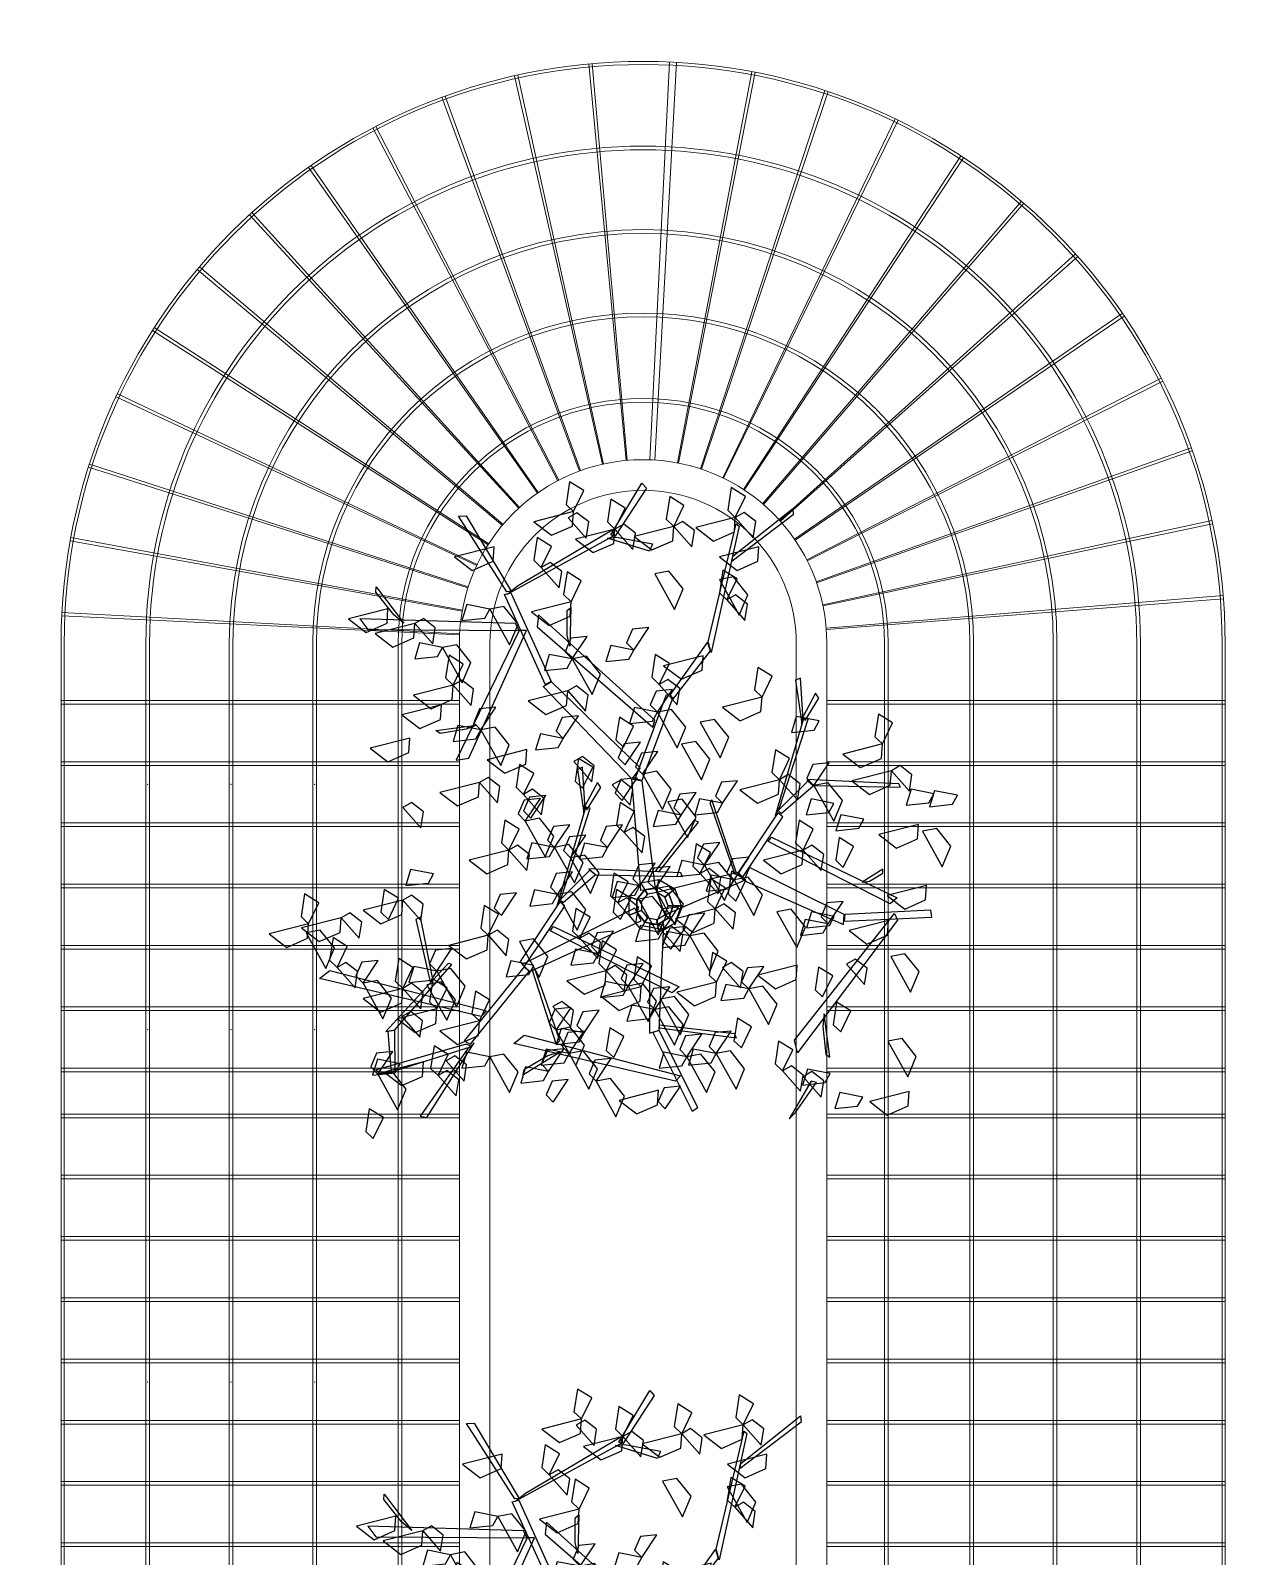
# Model space of a CAD drawing. Header units: millimetres. Extents: x 4346 to 24970, y -10214 to -5839.
# Drawn here: x 13137.2 to 13335.5, y -7832.7 to -7583.6 of the extents above; entities that cross this region are included whole.
import ezdxf

# ---------------------------------------------------------------- set-up
doc = ezdxf.new("R2010")
doc.units = ezdxf.units.MM
doc.set_wipeout_variables(frame=1)
doc.linetypes.add('DOT2', pattern=[0.125, 0, -0.125])
for name, color, linetype, lineweight in [('Auto-SilikCizgiler', 251, 'Continuous', 9), ('Duvar', 7, 'Continuous', 30), ('Tefriş', 31, 'Continuous', 13)]:
    doc.layers.add(name, color=color, linetype=linetype, lineweight=lineweight)
doc.layers.add('LSTREEDC', color=3, linetype='Continuous')
doc.layers.add('Ust_Dot', color=8, linetype='DOT2')

# ---------------------------------------------------------------- blocks, each defined once
blk = doc.blocks.new('A3E24H')
at = {"color": 72, "linetype": 'Continuous'}
for points in [[(-0.3721, 0.3091, 0.5304), (-0.3585, 0.2812, 0.5233), (-0.3775, 0.2695, 0.5487), (-0.382, 0.2996, 0.5448)], [(-0.3661, 0.2235, 0.5934), (-0.3398, 0.2708, 0.5864), (-0.3283, 0.2435, 0.5833), (-0.3472, 0.2199, 0.5884)], [(-0.076, 0.2326, 0.8658), (-0.0497, 0.2799, 0.8588), (-0.0383, 0.2526, 0.8557), (-0.0571, 0.229, 0.8608)], [(0.0068, 0.2449, 0.7904), (-0.0456, 0.2583, 0.7834), (-0.0222, 0.2763, 0.7803), (0.0055, 0.2641, 0.7854)], [(0.0158, 0.2694, 0.6714), (0.0359, 0.2394, 0.6541), (0.0142, 0.2416, 0.6553), (0.0064, 0.2598, 0.6659)], [(0.278, 0.2539, 0.7064), (0.2475, 0.2479, 0.6993), (0.2411, 0.2692, 0.7247), (0.2713, 0.2659, 0.7208)], [(0.3398, 0.2463, 0.7824), (0.2873, 0.2597, 0.7754), (0.3107, 0.2777, 0.7723), (0.3384, 0.2655, 0.7774)], [(-0.2861, 0.2253, 0.9053), (-0.2622, 0.2523, 0.888), (-0.2587, 0.2308, 0.8892), (-0.2744, 0.2186, 0.8998)], [(-0.2174, 0.2003, 0.6284), (-0.1911, 0.2476, 0.6214), (-0.1797, 0.2204, 0.6183), (-0.1986, 0.1967, 0.6234)], [(-0.1331, 0.2606, 0.4943), (-0.1131, 0.2305, 0.477), (-0.1347, 0.2327, 0.4782), (-0.1426, 0.2509, 0.4887)], [(-0.112, 0.1962, 0.6284), (-0.0857, 0.2435, 0.6214), (-0.0742, 0.2163, 0.6183), (-0.0931, 0.1926, 0.6234)], [(0.0444, 0.2003, 0.5934), (0.0707, 0.2476, 0.5864), (0.0821, 0.2204, 0.5833), (0.0632, 0.1967, 0.5884)], [(0.0835, 0.1962, 0.6284), (0.1098, 0.2435, 0.6214), (0.1212, 0.2163, 0.6183), (0.1023, 0.1926, 0.6234)], [(0.1716, 0.2191, 0.7124), (0.1954, 0.2461, 0.6951), (0.1989, 0.2247, 0.6964), (0.1833, 0.2124, 0.7069)], [(0.1988, 0.2268, 0.6424), (0.2227, 0.2539, 0.6251), (0.2262, 0.2324, 0.6264), (0.2105, 0.2201, 0.6369)], [(-0.3661, 0.2235, 0.5934), (-0.346, 0.1934, 0.5761), (-0.3677, 0.1956, 0.5774), (-0.3755, 0.2138, 0.5879)], [(-0.3363, 0.2096, 0.4943), (-0.3667, 0.2036, 0.4872), (-0.3732, 0.2249, 0.5125), (-0.3429, 0.2217, 0.5086)], [(-0.3052, 0.2072, 0.6774), (-0.3577, 0.2206, 0.6704), (-0.3343, 0.2386, 0.6673), (-0.3066, 0.2264, 0.6724)], [(-0.2861, 0.2253, 0.9053), (-0.2725, 0.1974, 0.8982), (-0.2914, 0.1856, 0.9236), (-0.296, 0.2157, 0.9197)], [(-0.2754, 0.2056, 0.7583), (-0.2515, 0.2327, 0.741), (-0.2481, 0.2112, 0.7422), (-0.2637, 0.1989, 0.7528)], [(-0.1393, 0.2199, 0.6844), (-0.1697, 0.2139, 0.6773), (-0.1762, 0.2352, 0.7027), (-0.1459, 0.2319, 0.6988)], [(-0.076, 0.2326, 0.8658), (-0.056, 0.2025, 0.8485), (-0.0776, 0.2047, 0.8497), (-0.0855, 0.223, 0.8603)], [(0.235, 0.2226, 0.6714), (0.2045, 0.2166, 0.6643), (0.198, 0.2379, 0.6897), (0.2283, 0.2347, 0.6858)], [(0.3115, 0.1798, 0.8427), (0.3378, 0.2271, 0.8356), (0.3492, 0.1999, 0.8326), (0.3304, 0.1762, 0.8376)], [(-0.2174, 0.2003, 0.5584), (-0.2479, 0.1943, 0.5513), (-0.2544, 0.2156, 0.5767), (-0.2241, 0.2123, 0.5728)], [(-0.112, 0.1962, 0.6284), (-0.1424, 0.1902, 0.6213), (-0.1489, 0.2115, 0.6467), (-0.1186, 0.2082, 0.6428)], [(-0.1393, 0.2199, 0.6284), (-0.1192, 0.1898, 0.6111), (-0.1408, 0.192, 0.6124), (-0.1487, 0.2102, 0.6229)], [(-0.1293, 0.1648, 0.7948), (-0.1029, 0.2121, 0.7878), (-0.0915, 0.1849, 0.7847), (-0.1104, 0.1612, 0.7898)], [(0.0444, 0.2003, 0.6984), (0.0139, 0.1943, 0.6913), (0.0075, 0.2156, 0.7167), (0.0377, 0.2123, 0.7128)], [(0.0835, 0.1962, 0.5934), (0.053, 0.1902, 0.5863), (0.0465, 0.2115, 0.6117), (0.0768, 0.2082, 0.6078)], [(0.1716, 0.2191, 0.7124), (0.1851, 0.1912, 0.7053), (0.1662, 0.1795, 0.7307), (0.1616, 0.2096, 0.7268)], [(-0.2312, 0.1527, 0.6774), (-0.2837, 0.1661, 0.6704), (-0.2602, 0.1841, 0.6673), (-0.2325, 0.1719, 0.6724)], [(-0.0921, 0.1686, 0.3477), (-0.1225, 0.1626, 0.3406), (-0.129, 0.1839, 0.366), (-0.0988, 0.1806, 0.3621)], [(-0.112, 0.1962, 0.5934), (-0.0919, 0.1662, 0.5761), (-0.1136, 0.1683, 0.5774), (-0.1214, 0.1866, 0.5879)], [(-0.0527, 0.2015, 0.9053), (-0.0391, 0.1736, 0.8982), (-0.0581, 0.1619, 0.9236), (-0.0626, 0.192, 0.9197)], [(0.0017, 0.1376, 0.7194), (0.028, 0.1849, 0.7124), (0.0394, 0.1576, 0.7093), (0.0206, 0.134, 0.7144)], [(0.0444, 0.2003, 0.5934), (0.0644, 0.1703, 0.5761), (0.0428, 0.1724, 0.5774), (0.0349, 0.1907, 0.5879)], [(0.0835, 0.1962, 0.5934), (0.1035, 0.1662, 0.5761), (0.0819, 0.1683, 0.5774), (0.074, 0.1866, 0.5879)], [(0.1168, 0.1886, 0.9053), (0.1304, 0.1607, 0.8982), (0.1115, 0.149, 0.9236), (0.1069, 0.1791, 0.9197)], [(-0.2875, 0.1368, 0.7738), (-0.34, 0.1501, 0.7668), (-0.3166, 0.1681, 0.7637), (-0.2889, 0.156, 0.7688)], [(-0.3341, 0.147, 0.9053), (-0.3102, 0.1741, 0.888), (-0.3067, 0.1526, 0.8892), (-0.3224, 0.1403, 0.8998)], [(-0.1293, 0.1648, 0.8158), (-0.1092, 0.1348, 0.7985), (-0.1308, 0.137, 0.7997), (-0.1387, 0.1552, 0.8103)], [(-0.0921, 0.1686, 0.3477), (-0.072, 0.1386, 0.3304), (-0.0937, 0.1407, 0.3316), (-0.1016, 0.159, 0.3422)], [(0.0092, 0.124, 0.7188), (0.0355, 0.1713, 0.7118), (0.0469, 0.1441, 0.7087), (0.0281, 0.1204, 0.7138)], [(0.2488, 0.1672, 0.7904), (0.2624, 0.1393, 0.7833), (0.2434, 0.1276, 0.8087), (0.2389, 0.1577, 0.8048)], [(-0.3856, 0.1026, 0.7194), (-0.3593, 0.1499, 0.7124), (-0.3479, 0.1226, 0.7093), (-0.3667, 0.099, 0.7144)], [(-0.3008, 0.1046, 0.9123), (-0.2744, 0.1519, 0.9053), (-0.263, 0.1246, 0.9022), (-0.2819, 0.101, 0.9073)], [(-0.2312, 0.1527, 0.6774), (-0.2176, 0.1248, 0.6703), (-0.2365, 0.1131, 0.6957), (-0.2411, 0.1432, 0.6918)], [(-0.1335, 0.1335, 0.9053), (-0.1096, 0.1606, 0.888), (-0.1061, 0.1391, 0.8892), (-0.1218, 0.1269, 0.8998)], [(0.0017, 0.1376, 0.4814), (-0.0288, 0.1316, 0.4743), (-0.0352, 0.1529, 0.4997), (-0.005, 0.1496, 0.4958)], [(-0.0335, 0.1064, 0.3127), (-0.0071, 0.1537, 0.3057), (0.0043, 0.1264, 0.3026), (-0.0146, 0.1028, 0.3077)], [(0.1267, 0.1103, 0.6284), (0.153, 0.1576, 0.6214), (0.1644, 0.1304, 0.6183), (0.1455, 0.1067, 0.6234)], [(-0.333, 0.1095, 0.6774), (-0.3855, 0.1228, 0.6704), (-0.3621, 0.1409, 0.6673), (-0.3344, 0.1287, 0.6724)], [(-0.333, 0.1095, 0.6774), (-0.3091, 0.1366, 0.6601), (-0.3057, 0.1151, 0.6614), (-0.3213, 0.1028, 0.6719)], [(-0.2875, 0.1368, 0.7738), (-0.274, 0.1089, 0.7667), (-0.2929, 0.0972, 0.7921), (-0.2975, 0.1273, 0.7882)], [(-0.2879, 0.0866, 0.6284), (-0.2616, 0.134, 0.6214), (-0.2501, 0.1067, 0.6183), (-0.269, 0.083, 0.6234)], [(-0.0335, 0.1064, 0.3127), (-0.0639, 0.1004, 0.3056), (-0.0704, 0.1217, 0.331), (-0.0401, 0.1184, 0.3271)], [(-0.0162, 0.1073, 0.9053), (-0.0687, 0.1207, 0.8983), (-0.0453, 0.1387, 0.8952), (-0.0176, 0.1265, 0.9003)], [(0.0017, 0.1376, 0.4814), (0.0217, 0.1075, 0.4641), (0.0001, 0.1097, 0.4654), (-0.0078, 0.1279, 0.4759)], [(0.0838, 0.1013, 0.8088), (0.0313, 0.1146, 0.8018), (0.0548, 0.1327, 0.7987), (0.0825, 0.1205, 0.8038)], [(0.1267, 0.1103, 0.4464), (0.0962, 0.1043, 0.4393), (0.0897, 0.1256, 0.4647), (0.12, 0.1223, 0.4608)], [(-0.4202, 0.0817, 0.7738), (-0.3963, 0.1088, 0.7565), (-0.3929, 0.0873, 0.7577), (-0.4085, 0.0751, 0.7683)], [(-0.3856, 0.1026, 0.5934), (-0.3656, 0.0725, 0.5761), (-0.3872, 0.0747, 0.5774), (-0.3951, 0.093, 0.5879)], [(-0.333, 0.1095, 0.6774), (-0.3194, 0.0816, 0.6703), (-0.3384, 0.0699, 0.6957), (-0.343, 0.1, 0.6918)], [(-0.2879, 0.0866, 0.6284), (-0.3183, 0.0806, 0.6213), (-0.3248, 0.1019, 0.6467), (-0.2946, 0.0987, 0.6428)], [(-0.0626, 0.086, 0.4317), (-0.1151, 0.0994, 0.4247), (-0.0917, 0.1174, 0.4216), (-0.064, 0.1052, 0.4267)], [(-0.0626, 0.086, 0.4317), (-0.0388, 0.1131, 0.4144), (-0.0353, 0.0916, 0.4156), (-0.0509, 0.0793, 0.4262)], [(-0.0335, 0.1064, 0.3477), (-0.0134, 0.0763, 0.3304), (-0.0351, 0.0785, 0.3316), (-0.0429, 0.0967, 0.3422)], [(-0.0162, 0.1073, 0.9053), (-0.0027, 0.0794, 0.8982), (-0.0216, 0.0677, 0.9236), (-0.0262, 0.0978, 0.9197)], [(0.0917, 0.0817, 0.7554), (0.1156, 0.1088, 0.7381), (0.1191, 0.0873, 0.7393), (0.1035, 0.0751, 0.7499)], [(0.1267, 0.1103, 0.5584), (0.1467, 0.0803, 0.5411), (0.1251, 0.0824, 0.5424), (0.1172, 0.1007, 0.5529)], [(0.1911, 0.0786, 0.6774), (0.1386, 0.092, 0.6704), (0.162, 0.11, 0.6673), (0.1898, 0.0978, 0.6724)], [(0.2248, 0.1208, 0.8088), (0.2383, 0.0929, 0.8017), (0.2194, 0.0812, 0.8271), (0.2148, 0.1113, 0.8232)], [(0.2565, 0.0772, 0.7904), (0.2804, 0.1042, 0.7731), (0.2839, 0.0827, 0.7743), (0.2682, 0.0705, 0.7849)], [(0.3152, 0.0673, 0.8658), (0.3415, 0.1146, 0.8588), (0.3529, 0.0873, 0.8557), (0.3341, 0.0637, 0.8608)], [(-0.4615, 0.0357, 0.8158), (-0.4352, 0.083, 0.8088), (-0.4238, 0.0558, 0.8057), (-0.4426, 0.0321, 0.8108)], [(-0.4202, 0.0817, 0.7388), (-0.4067, 0.0539, 0.7317), (-0.4256, 0.0421, 0.7571), (-0.4302, 0.0722, 0.7532)], [(-0.2879, 0.0866, 0.6984), (-0.2678, 0.0566, 0.6811), (-0.2895, 0.0588, 0.6824), (-0.2974, 0.077, 0.6929)], [(-0.1588, 0.0789, 0.5584), (-0.1892, 0.0729, 0.5513), (-0.1957, 0.0942, 0.5767), (-0.1655, 0.091, 0.5728)], [(-0.178, 0.0472, 0.3127), (-0.1517, 0.0945, 0.3057), (-0.1402, 0.0673, 0.3026), (-0.1591, 0.0436, 0.3077)], [(-0.0626, 0.086, 0.4317), (-0.0491, 0.0581, 0.4246), (-0.068, 0.0464, 0.45), (-0.0726, 0.0765, 0.4461)], [(0.0485, 0.0398, 0.5934), (0.0748, 0.0871, 0.5864), (0.0862, 0.0599, 0.5833), (0.0674, 0.0362, 0.5884)], [(0.0838, 0.1013, 0.7388), (0.0974, 0.0734, 0.7317), (0.0785, 0.0617, 0.7571), (0.0739, 0.0918, 0.7532)], [(-0.2193, 0.039, 0.7124), (-0.2718, 0.0524, 0.7054), (-0.2484, 0.0704, 0.7023), (-0.2207, 0.0582, 0.7074)], [(-0.2193, 0.039, 0.6424), (-0.1955, 0.0661, 0.6251), (-0.192, 0.0446, 0.6264), (-0.2076, 0.0324, 0.6369)], [(-0.0729, 0.0635, 0.6284), (-0.1033, 0.0575, 0.6213), (-0.1098, 0.0788, 0.6467), (-0.0796, 0.0755, 0.6428)], [(-0.0976, 0.0428, 0.4317), (-0.0737, 0.0699, 0.4144), (-0.0703, 0.0484, 0.4156), (-0.0859, 0.0361, 0.4262)], [(-0.0729, 0.0635, 0.5934), (-0.0528, 0.0335, 0.5761), (-0.0745, 0.0356, 0.5774), (-0.0824, 0.0539, 0.5879)], [(-0.458, 0.0236, 0.7824), (-0.5105, 0.037, 0.7754), (-0.4871, 0.055, 0.7723), (-0.4594, 0.0428, 0.7774)], [(-0.4148, 0.0159, 0.7824), (-0.4673, 0.0292, 0.7754), (-0.4439, 0.0473, 0.7723), (-0.4162, 0.0351, 0.7774)], [(-0.4148, 0.0159, 0.7124), (-0.3909, 0.043, 0.6951), (-0.3874, 0.0215, 0.6964), (-0.4031, 0.0092, 0.7069)], [(-0.0976, 0.0428, 0.4317), (-0.084, 0.0149, 0.4246), (-0.103, 0.0032, 0.45), (-0.1076, 0.0333, 0.4461)], [(0.0133, 0.0318, 0.3477), (-0.0171, 0.0258, 0.3406), (-0.0236, 0.0471, 0.366), (0.0067, 0.0438, 0.3621)], [(0.0115, 0.0333, 0.9053), (0.0354, 0.0603, 0.888), (0.0389, 0.0388, 0.8892), (0.0232, 0.0266, 0.8998)], [(0.0485, 0.0398, 0.4814), (0.018, 0.0338, 0.4743), (0.0116, 0.0551, 0.4997), (0.0418, 0.0519, 0.4958)], [(0.0232, 0.0574, 0.4943), (0.0433, 0.0274, 0.477), (0.0217, 0.0295, 0.4782), (0.0138, 0.0478, 0.4887)], [(0.1641, 0.0079, 0.7064), (0.1905, 0.0553, 0.6994), (0.2019, 0.028, 0.6963), (0.183, 0.0043, 0.7014)], [(0.3125, 0.0195, 0.6774), (0.26, 0.0328, 0.6704), (0.2834, 0.0509, 0.6673), (0.3111, 0.0387, 0.6724)], [(-0.458, 0.0236, 0.7124), (-0.4444, -0.0043, 0.7053), (-0.4634, -0.016, 0.7307), (-0.4679, 0.0141, 0.7268)], [(-0.333, -0.0078, 0.5654), (-0.3855, 0.0056, 0.5584), (-0.3621, 0.0236, 0.5553), (-0.3344, 0.0114, 0.5604)], [(-0.2193, 0.039, 0.8384), (-0.2058, 0.0111, 0.8313), (-0.2247, -0.0006, 0.8567), (-0.2293, 0.0295, 0.8528)], [(-0.1274, -0.0152, 0.6284), (-0.1011, 0.0321, 0.6214), (-0.0897, 0.0048, 0.6183), (-0.1085, -0.0188, 0.6234)], [(-0.0472, -0.004, 0.3967), (-0.0233, 0.0231, 0.3794), (-0.0199, 0.0016, 0.3806), (-0.0355, -0.0107, 0.3912)], [(-0.02, -0.009, 0.4943), (0.0064, 0.0383, 0.4872), (0.0178, 0.0111, 0.4842), (-0.0011, -0.0126, 0.4892)], [(0.0022, -0.0225, 0.3127), (0.0285, 0.0249, 0.3056), (0.04, -0.0024, 0.3026), (0.0211, -0.0261, 0.3076)], [(0.0133, 0.0318, 0.3477), (0.0334, 0.0017, 0.3304), (0.0117, 0.0039, 0.3316), (0.0039, 0.0222, 0.3422)], [(0.0819, 0.0037, 0.4317), (0.0294, 0.0171, 0.4247), (0.0528, 0.0351, 0.4216), (0.0805, 0.0229, 0.4267)], [(0.0485, 0.0398, 0.5934), (0.0685, 0.0098, 0.5761), (0.0469, 0.0119, 0.5774), (0.039, 0.0302, 0.5879)], [(0.0819, 0.0037, 0.4317), (0.1058, 0.0308, 0.4144), (0.1092, 0.0093, 0.4156), (0.0936, -0.003, 0.4262)], [(0.2321, 0.0239, 0.6284), (0.2017, 0.0179, 0.6213), (0.1952, 0.0392, 0.6467), (0.2255, 0.0359, 0.6428)], [(0.2403, 0.014, 0.8658), (0.2099, 0.008, 0.8587), (0.2034, 0.0293, 0.8841), (0.2337, 0.026, 0.8802)], [(0.2321, 0.0239, 0.6984), (0.2522, -0.0061, 0.6811), (0.2305, -0.004, 0.6824), (0.2227, 0.0143, 0.6929)], [(-0.3521, 0.0178, 0.8703), (-0.3385, -0.0101, 0.8632), (-0.3575, -0.0218, 0.8886), (-0.362, 0.0083, 0.8847)], [(-0.333, -0.0078, 0.8034), (-0.3091, 0.0193, 0.7861), (-0.3057, -0.0022, 0.7874), (-0.3213, -0.0145, 0.7979)], [(-0.202, 0.0126, 0.5934), (-0.1819, -0.0175, 0.5761), (-0.2036, -0.0153, 0.5774), (-0.2115, 0.003, 0.5879)], [(-0.1274, -0.0152, 0.4464), (-0.1579, -0.0212, 0.4393), (-0.1643, 0.0001, 0.4647), (-0.1341, -0.0032, 0.4608)], [(-0.0435, 0.0178, 0.9053), (-0.0299, -0.0101, 0.8982), (-0.0489, -0.0218, 0.9236), (-0.0534, 0.0083, 0.9197)], [(0.0819, 0.0037, 0.4317), (0.0955, -0.0242, 0.4246), (0.0765, -0.0359, 0.45), (0.072, -0.0058, 0.4461)], [(0.1071, -0.0348, 0.4814), (0.1335, 0.0126, 0.4744), (0.1449, -0.0147, 0.4713), (0.126, -0.0384, 0.4764)], [(0.3629, -0.0273, 0.8034), (0.3104, -0.014, 0.7964), (0.3338, 0.0041, 0.7933), (0.3615, -0.0081, 0.7984)], [(-0.1274, -0.0152, 0.5584), (-0.1074, -0.0452, 0.5411), (-0.129, -0.0431, 0.5424), (-0.1369, -0.0248, 0.5529)], [(-0.11, -0.064, 0.4943), (-0.0836, -0.0167, 0.4872), (-0.0722, -0.044, 0.4842), (-0.0911, -0.0676, 0.4892)], [(-0.0472, -0.004, 0.4317), (-0.0336, -0.0319, 0.4246), (-0.0526, -0.0436, 0.45), (-0.0572, -0.0135, 0.4461)], [(-0.0179, -0.0265, 0.5934), (-0.0483, -0.0325, 0.5863), (-0.0548, -0.0112, 0.6117), (-0.0245, -0.0145, 0.6078)], [(0.0623, -0.0431, 0.3967), (0.0862, -0.016, 0.3794), (0.0897, -0.0375, 0.3806), (0.074, -0.0498, 0.3912)], [(0.068, -0.0543, 0.5934), (0.0944, -0.007, 0.5864), (0.1058, -0.0342, 0.5833), (0.0869, -0.0579, 0.5884)], [(0.1071, -0.0348, 0.5934), (0.0767, -0.0407, 0.5863), (0.0702, -0.0194, 0.6117), (0.1005, -0.0227, 0.6078)], [(0.1093, -0.0064, 0.8378), (0.1229, -0.0343, 0.8307), (0.1039, -0.046, 0.8561), (0.0994, -0.0159, 0.8522)], [(-0.292, -0.0425, 0.5934), (-0.3225, -0.0485, 0.5863), (-0.3289, -0.0272, 0.6117), (-0.2987, -0.0304, 0.6078)], [(-0.1312, -0.0778, 0.3477), (-0.1049, -0.0305, 0.3407), (-0.0934, -0.0577, 0.3376), (-0.1123, -0.0814, 0.3427)], [(-0.0179, -0.0265, 0.5934), (0.0022, -0.0566, 0.5761), (-0.0195, -0.0544, 0.5774), (-0.0273, -0.0361, 0.5879)], [(0.0022, -0.0225, 0.2777), (0.0223, -0.0525, 0.2604), (0.0006, -0.0503, 0.2616), (-0.0072, -0.0321, 0.2721)], [(0.068, -0.0543, 0.5934), (0.0376, -0.0603, 0.5863), (0.0311, -0.039, 0.6117), (0.0614, -0.0423, 0.6078)], [(0.1071, -0.0348, 0.5934), (0.1272, -0.0648, 0.5761), (0.1055, -0.0626, 0.5774), (0.0977, -0.0444, 0.5879)], [(-0.1921, -0.0741, 0.7124), (-0.2446, -0.0608, 0.7054), (-0.2211, -0.0428, 0.7023), (-0.1934, -0.055, 0.7074)], [(-0.1921, -0.0741, 0.6424), (-0.1682, -0.047, 0.6251), (-0.1647, -0.0685, 0.6264), (-0.1804, -0.0808, 0.6369)], [(0.0623, -0.0431, 0.3967), (0.0759, -0.071, 0.3896), (0.057, -0.0827, 0.415), (0.0524, -0.0526, 0.4111)], [(0.068, -0.0543, 0.5934), (0.0881, -0.0843, 0.5761), (0.0664, -0.0822, 0.5774), (0.0586, -0.0639, 0.5879)], [(0.1104, -0.0435, 0.4744), (0.0775, -0.141, 0.4907), (0.075, -0.1371, 0.484), (0.108, -0.0424, 0.4699)], [(0.1988, -0.0741, 0.6774), (0.1463, -0.0608, 0.6704), (0.1698, -0.0428, 0.6673), (0.1975, -0.055, 0.6724)], [(0.1988, -0.0741, 0.6774), (0.2227, -0.047, 0.6601), (0.2262, -0.0685, 0.6614), (0.2105, -0.0808, 0.6719)], [(0.2522, -0.0512, 0.9847), (0.2658, -0.0791, 0.9776), (0.2469, -0.0909, 1.0029), (0.2423, -0.0608, 0.999)], [(0.3574, -0.0993, 0.8658), (0.3837, -0.052, 0.8588), (0.3952, -0.0792, 0.8557), (0.3763, -0.1029, 0.8608)], [(-0.1921, -0.0741, 0.6424), (-0.1785, -0.102, 0.6353), (-0.1974, -0.1137, 0.6607), (-0.202, -0.0836, 0.6568)], [(-0.1703, -0.1128, 0.8377), (-0.144, -0.0654, 0.8307), (-0.1325, -0.0927, 0.8276), (-0.1514, -0.1164, 0.8327)], [(-0.1312, -0.0778, 0.8027), (-0.1616, -0.0838, 0.7956), (-0.1681, -0.0625, 0.821), (-0.1379, -0.0658, 0.8171)], [(-0.1312, -0.0778, 0.3477), (-0.1111, -0.1078, 0.3304), (-0.1328, -0.1057, 0.3316), (-0.1407, -0.0874, 0.3422)], [(-0.11, -0.064, 0.4943), (-0.0899, -0.094, 0.477), (-0.1116, -0.0919, 0.4782), (-0.1194, -0.0736, 0.4887)], [(-0.0611, -0.0775, 0.5934), (-0.0915, -0.0834, 0.5863), (-0.098, -0.0621, 0.6117), (-0.0677, -0.0654, 0.6078)], [(-0.0611, -0.0775, 0.5934), (-0.041, -0.1075, 0.5761), (-0.0627, -0.1053, 0.5774), (-0.0705, -0.0871, 0.5879)], [(-0.039, -0.0976, 0.3967), (-0.0151, -0.0705, 0.3794), (-0.0116, -0.092, 0.3806), (-0.0273, -0.1043, 0.3912)], [(0.1988, -0.0741, 0.6774), (0.2124, -0.102, 0.6703), (0.1935, -0.1137, 0.6957), (0.1889, -0.0836, 0.6918)], [(0.352, -0.1082, 0.7824), (0.2995, -0.0948, 0.7754), (0.3229, -0.0768, 0.7723), (0.3506, -0.089, 0.7774)], [(-0.039, -0.0976, 0.3967), (-0.0254, -0.1255, 0.3896), (-0.0443, -0.1372, 0.415), (-0.0489, -0.1071, 0.4111)], [(0.0191, -0.1381, 0.4943), (0.0455, -0.0908, 0.4872), (0.0569, -0.118, 0.4842), (0.038, -0.1417, 0.4892)], [(0.2794, -0.1151, 0.8658), (0.249, -0.1211, 0.8587), (0.2425, -0.0998, 0.8841), (0.2727, -0.1031, 0.8802)], [(-0.3329, -0.1307, 0.7583), (-0.309, -0.1036, 0.741), (-0.3055, -0.1251, 0.7422), (-0.3212, -0.1374, 0.7528)], [(-0.1703, -0.1128, 0.8377), (-0.1502, -0.1428, 0.8204), (-0.1719, -0.1406, 0.8216), (-0.1797, -0.1224, 0.8322)], [(-0.1725, -0.1482, 0.6424), (-0.1487, -0.1211, 0.6251), (-0.1452, -0.1426, 0.6264), (-0.1608, -0.1549, 0.6369)], [(-0.1629, -0.1165, 0.5934), (-0.1429, -0.1466, 0.5761), (-0.1645, -0.1444, 0.5774), (-0.1724, -0.1262, 0.5879)], [(0.0367, -0.1207, 0.5934), (0.0062, -0.1266, 0.5863), (-0.0003, -0.1053, 0.6117), (0.03, -0.1086, 0.6078)], [(0.0367, -0.1207, 0.5934), (0.0567, -0.1507, 0.5761), (0.0351, -0.1485, 0.5774), (0.0272, -0.1303, 0.5879)], [(0.0918, -0.1363, 0.8734), (0.0614, -0.1423, 0.8663), (0.0549, -0.121, 0.8916), (0.0852, -0.1243, 0.8877)], [(0.2398, -0.1361, 0.7194), (0.2094, -0.1421, 0.7123), (0.2029, -0.1208, 0.7377), (0.2332, -0.1241, 0.7338)], [(0.2132, -0.16, 0.8384), (0.2396, -0.1126, 0.8313), (0.251, -0.1399, 0.8283), (0.2321, -0.1636, 0.8333)], [(-0.2312, -0.1641, 0.8384), (-0.2837, -0.1508, 0.8314), (-0.2602, -0.1328, 0.8283), (-0.2325, -0.145, 0.8334)], [(-0.2312, -0.1641, 0.6424), (-0.2073, -0.1371, 0.6251), (-0.2038, -0.1585, 0.6264), (-0.2195, -0.1708, 0.6369)], [(-0.0546, -0.1608, 0.8874), (-0.0307, -0.1337, 0.8701), (-0.0272, -0.1552, 0.8713), (-0.0429, -0.1674, 0.8818)], [(-0.0415, -0.1402, 0.5934), (-0.0215, -0.1702, 0.5761), (-0.0431, -0.1681, 0.5774), (-0.051, -0.1498, 0.5879)], [(-0.0143, -0.1752, 0.5584), (0.0121, -0.1279, 0.5514), (0.0235, -0.1551, 0.5483), (0.0046, -0.1788, 0.5534)], [(0.0918, -0.1363, 0.8384), (0.1119, -0.1663, 0.8211), (0.0903, -0.1642, 0.8223), (0.0824, -0.1459, 0.8328)], [(0.1674, -0.1677, 0.6774), (0.115, -0.1544, 0.6704), (0.1384, -0.1364, 0.6673), (0.1661, -0.1486, 0.6724)], [(0.1674, -0.1677, 0.6774), (0.1913, -0.1407, 0.6601), (0.1948, -0.1621, 0.6614), (0.1792, -0.1744, 0.6719)], [(0.3726, -0.1491, 0.8734), (0.3422, -0.1551, 0.8663), (0.3357, -0.1338, 0.8916), (0.366, -0.1371, 0.8877)], [(0.4038, -0.147, 0.8308), (0.3734, -0.153, 0.8237), (0.3669, -0.1317, 0.8491), (0.3971, -0.135, 0.8452)], [(-0.1725, -0.1482, 0.7124), (-0.159, -0.1761, 0.7053), (-0.1779, -0.1878, 0.7307), (-0.1825, -0.1577, 0.7268)], [(-0.094, -0.1562, 0.4317), (-0.0804, -0.1841, 0.4246), (-0.0994, -0.1959, 0.45), (-0.104, -0.1658, 0.4461)], [(0.2132, -0.16, 0.8384), (0.2333, -0.19, 0.8211), (0.2116, -0.1878, 0.8223), (0.2038, -0.1696, 0.8328)], [(0.3161, -0.1796, 0.7824), (0.2636, -0.1662, 0.7754), (0.287, -0.1482, 0.7723), (0.3147, -0.1604, 0.7774)], [(0.3161, -0.1796, 0.8034), (0.34, -0.1525, 0.7861), (0.3434, -0.174, 0.7874), (0.3278, -0.1863, 0.7979)], [(-0.1683, -0.2076, 0.8104), (-0.2208, -0.1942, 0.8033), (-0.1973, -0.1762, 0.8003), (-0.1696, -0.1884, 0.8053)], [(-0.1059, -0.1917, 0.4317), (-0.082, -0.1647, 0.4144), (-0.0785, -0.1861, 0.4156), (-0.0941, -0.1984, 0.4262)], [(-0.0143, -0.1752, 0.5584), (0.0058, -0.2052, 0.5411), (-0.0159, -0.2031, 0.5424), (-0.0237, -0.1848, 0.5529)], [(0.0373, -0.215, 0.8734), (0.0637, -0.1677, 0.8663), (0.0751, -0.1949, 0.8633), (0.0562, -0.2186, 0.8683)], [(0.1674, -0.1677, 0.6774), (0.181, -0.1956, 0.6703), (0.1621, -0.2073, 0.6957), (0.1575, -0.1773, 0.6918)], [(-0.3237, -0.2228, 0.7738), (-0.3762, -0.2095, 0.7668), (-0.3527, -0.1915, 0.7637), (-0.325, -0.2037, 0.7688)], [(-0.2293, -0.2338, 0.6284), (-0.2029, -0.1865, 0.6214), (-0.1915, -0.2138, 0.6183), (-0.2104, -0.2374, 0.6234)], [(-0.0373, -0.1872, 0.8384), (-0.0172, -0.2173, 0.8211), (-0.0388, -0.2151, 0.8223), (-0.0467, -0.1968, 0.8328)], [(0.0623, -0.244, 0.4943), (0.0887, -0.1967, 0.4872), (0.1001, -0.224, 0.4842), (0.0812, -0.2476, 0.4892)], [(0.3043, -0.2151, 0.8034), (0.2518, -0.2017, 0.7964), (0.2752, -0.1837, 0.7933), (0.3029, -0.1959, 0.7984)], [(-0.2293, -0.2338, 0.6284), (-0.2597, -0.2398, 0.6213), (-0.2662, -0.2185, 0.6467), (-0.2359, -0.2218, 0.6428)], [(-0.1197, -0.2225, 0.5584), (-0.1501, -0.2285, 0.5513), (-0.1566, -0.2072, 0.5767), (-0.1264, -0.2105, 0.5728)], [(-0.1197, -0.2225, 0.5934), (-0.0996, -0.2525, 0.5761), (-0.1213, -0.2504, 0.5774), (-0.1292, -0.2321, 0.5879)], [(-0.0398, -0.2109, 0.6774), (-0.0263, -0.2388, 0.6703), (-0.0452, -0.2506, 0.6957), (-0.0498, -0.2205, 0.6918)], [(0.0053, -0.2575, 0.6284), (0.0316, -0.2102, 0.6214), (0.043, -0.2374, 0.6183), (0.0242, -0.2611, 0.6234)], [(0.3043, -0.2151, 0.8034), (0.3178, -0.243, 0.7963), (0.2989, -0.2547, 0.8217), (0.2943, -0.2246, 0.8178)], [(-0.2815, -0.267, 0.8174), (-0.334, -0.2537, 0.8104), (-0.3105, -0.2356, 0.8073), (-0.2828, -0.2478, 0.8124)], [(-0.2293, -0.2338, 0.6984), (-0.2092, -0.2638, 0.6811), (-0.2309, -0.2617, 0.6824), (-0.2387, -0.2434, 0.6929)], [(0.0053, -0.2575, 0.5584), (-0.0252, -0.2635, 0.5513), (-0.0316, -0.2422, 0.5767), (-0.0014, -0.2454, 0.5728)], [(0.2203, -0.2457, 0.7194), (0.1898, -0.2516, 0.7123), (0.1834, -0.2303, 0.7377), (0.2136, -0.2336, 0.7338)], [(-0.2662, -0.2932, 0.6424), (-0.3186, -0.2799, 0.6354), (-0.2952, -0.2619, 0.6323), (-0.2675, -0.2741, 0.6374)], [(-0.1139, -0.2855, 0.6774), (-0.1664, -0.2722, 0.6704), (-0.143, -0.2542, 0.6673), (-0.1153, -0.2664, 0.6724)], [(-0.1139, -0.2855, 0.8034), (-0.09, -0.2585, 0.7861), (-0.0866, -0.2799, 0.7874), (-0.1022, -0.2922, 0.7979)], [(0.0053, -0.2575, 0.7334), (0.0253, -0.2875, 0.7161), (0.0037, -0.2854, 0.7174), (-0.0042, -0.2671, 0.7279)], [(0.1443, -0.2773, 0.7824), (0.0918, -0.264, 0.7754), (0.1152, -0.2459, 0.7723), (0.1429, -0.2581, 0.7774)], [(-0.2662, -0.2932, 0.6774), (-0.2423, -0.2662, 0.6601), (-0.2388, -0.2877, 0.6614), (-0.2544, -0.2999, 0.6719)], [(-0.1079, -0.328, 0.5934), (-0.0815, -0.2806, 0.5864), (-0.0701, -0.3079, 0.5833), (-0.089, -0.3316, 0.5884)], [(0.0076, -0.2943, 0.6774), (0.0315, -0.2672, 0.6601), (0.0349, -0.2887, 0.6614), (0.0193, -0.3009, 0.6719)], [(0.1443, -0.2773, 0.8034), (0.1579, -0.3052, 0.7963), (0.1389, -0.3169, 0.8217), (0.1344, -0.2868, 0.8178)], [(-0.2802, -0.3434, 0.5584), (-0.2539, -0.2961, 0.5514), (-0.2424, -0.3233, 0.5483), (-0.2613, -0.347, 0.5534)], [(-0.2662, -0.2932, 0.6424), (-0.2526, -0.3211, 0.6353), (-0.2715, -0.3329, 0.6607), (-0.2761, -0.3028, 0.6568)], [(0.0076, -0.2943, 0.6774), (0.0212, -0.3222, 0.6703), (0.0022, -0.3339, 0.6957), (-0.0023, -0.3038, 0.6918)], [(0.0661, -0.3323, 0.6774), (0.0136, -0.319, 0.6704), (0.0371, -0.301, 0.6673), (0.0648, -0.3132, 0.6724)], [(-0.1079, -0.328, 0.5934), (-0.1383, -0.3339, 0.5863), (-0.1448, -0.3126, 0.6117), (-0.1145, -0.3159, 0.6078)], [(-0.3171, -0.375, 0.6774), (-0.3696, -0.3617, 0.6704), (-0.3461, -0.3437, 0.6673), (-0.3184, -0.3559, 0.6724)], [(-0.2802, -0.3434, 0.6284), (-0.3106, -0.3494, 0.6213), (-0.3171, -0.3281, 0.6467), (-0.2868, -0.3313, 0.6428)], [(-0.1079, -0.328, 0.5934), (-0.0878, -0.358, 0.5761), (-0.1095, -0.3558, 0.5774), (-0.1173, -0.3376, 0.5879)], [(-0.0261, -0.3398, 0.6984), (-0.0565, -0.3458, 0.6913), (-0.063, -0.3245, 0.7167), (-0.0328, -0.3277, 0.7128)], [(-0.0261, -0.3398, 0.5934), (-0.006, -0.3698, 0.5761), (-0.0277, -0.3677, 0.5774), (-0.0356, -0.3494, 0.5879)], [(-0.3526, -0.3946, 0.6774), (-0.4051, -0.3812, 0.6704), (-0.3816, -0.3632, 0.6673), (-0.3539, -0.3754, 0.6724)], [(-0.3171, -0.375, 0.6424), (-0.2932, -0.348, 0.6251), (-0.2897, -0.3694, 0.6264), (-0.3054, -0.3817, 0.6369)], [(-0.2174, -0.3943, 0.7194), (-0.1911, -0.347, 0.7124), (-0.1797, -0.3742, 0.7093), (-0.1986, -0.3979, 0.7144)], [(-0.2174, -0.3943, 0.5934), (-0.2479, -0.4003, 0.5863), (-0.2544, -0.379, 0.6117), (-0.2241, -0.3823, 0.6078)], [(-0.1093, -0.404, 0.5654), (-0.1618, -0.3906, 0.5584), (-0.1384, -0.3726, 0.5553), (-0.1107, -0.3848, 0.5604)], [(0.0975, -0.4064, 0.6774), (0.1214, -0.3793, 0.6601), (0.1248, -0.4008, 0.6614), (0.1092, -0.4131, 0.6719)], [(-0.1093, -0.404, 0.8034), (-0.0958, -0.4319, 0.7963), (-0.1147, -0.4436, 0.8217), (-0.1193, -0.4135, 0.8178)], [(0.0017, -0.4411, 0.7194), (0.028, -0.3938, 0.7124), (0.0394, -0.4211, 0.7093), (0.0206, -0.4447, 0.7144)], [(0.0876, -0.4334, 0.5934), (0.1139, -0.3861, 0.5864), (0.1253, -0.4133, 0.5833), (0.1065, -0.437, 0.5884)], [(-0.1489, -0.4496, 0.7124), (-0.125, -0.4225, 0.6951), (-0.1215, -0.444, 0.6964), (-0.1372, -0.4563, 0.7069)], [(0.0975, -0.4064, 0.6774), (0.1111, -0.4343, 0.6703), (0.0921, -0.446, 0.6957), (0.0876, -0.4159, 0.6918)], [(-0.2116, -0.4769, 0.6774), (-0.2641, -0.4635, 0.6704), (-0.2407, -0.4455, 0.6673), (-0.213, -0.4577, 0.6724)], [(0.1402, -0.4769, 0.6774), (0.0877, -0.4635, 0.6704), (0.1111, -0.4455, 0.6673), (0.1388, -0.4577, 0.6724)], [(-0.1489, -0.4496, 0.6424), (-0.1353, -0.4775, 0.6353), (-0.1542, -0.4892, 0.6607), (-0.1588, -0.4591, 0.6568)], [(-0.0512, -0.5005, 0.6774), (-0.1036, -0.4872, 0.6704), (-0.0802, -0.4692, 0.6673), (-0.0525, -0.4814, 0.6724)], [(-0.0512, -0.5005, 0.6774), (-0.0273, -0.4735, 0.6601), (-0.0238, -0.4949, 0.6614), (-0.0394, -0.5072, 0.6719)], [(0.027, -0.5041, 0.6774), (-0.0255, -0.4908, 0.6704), (-0.002, -0.4728, 0.6673), (0.0257, -0.485, 0.6724)], [(0.027, -0.5041, 0.6774), (0.0509, -0.4771, 0.6601), (0.0544, -0.4985, 0.6614), (0.0387, -0.5108, 0.6719)], [(0.1088, -0.516, 0.6774), (0.0563, -0.5026, 0.6704), (0.0798, -0.4846, 0.6673), (0.1075, -0.4968, 0.6724)], [(-0.1062, -0.5237, 0.6774), (-0.1587, -0.5103, 0.6704), (-0.1352, -0.4923, 0.6673), (-0.1075, -0.5045, 0.6724)], [(-0.1133, -0.5156, 0.9053), (-0.0894, -0.4885, 0.888), (-0.086, -0.51, 0.8892), (-0.1016, -0.5222, 0.8998)], [(-0.0512, -0.5005, 0.6774), (-0.0376, -0.5284, 0.6703), (-0.0565, -0.5401, 0.6957), (-0.0611, -0.51, 0.6918)], [(0.027, -0.5041, 0.7824), (0.0406, -0.532, 0.7753), (0.0217, -0.5437, 0.8007), (0.0171, -0.5136, 0.7968)], [(0.1088, -0.516, 0.8034), (0.1327, -0.4889, 0.7861), (0.1362, -0.5104, 0.7874), (0.1205, -0.5226, 0.7979)], [(-0.1062, -0.5237, 0.6424), (-0.0926, -0.5516, 0.6353), (-0.1115, -0.5633, 0.6607), (-0.1161, -0.5332, 0.6568)], [(0.1088, -0.516, 0.8034), (0.1224, -0.5439, 0.7963), (0.1035, -0.5556, 0.8217), (0.0989, -0.5255, 0.8178)]]:
    blk.add_3dface(points, dxfattribs=at)
at = {"color": 34, "linetype": 'Continuous'}
for points in [[(-0.2473, 0.1908, 0.4194), (-0.3097, 0.2794, 0.5326), (-0.3012, 0.2809, 0.5293), (-0.238, 0.1819, 0.4063)], [(-0.0007, 0.1683, 0.4884), (0.0514, 0.2726, 0.5614), (0.0591, 0.2677, 0.558), (0.0078, 0.1655, 0.4864)], [(0.1889, 0.2744, 0.7795), (0.2166, 0.2344, 0.7734), (0.2097, 0.2326, 0.7649), (0.1803, 0.2829, 0.7781)], [(-0.2488, 0.1835, 0.4145), (-0.369, 0.218, 0.5111), (-0.3562, 0.2231, 0.5086), (-0.2417, 0.1866, 0.4133)], [(0.0292, 0.2327, 0.5335), (-0.1856, 0.1825, 0.6126), (-0.1718, 0.1718, 0.6046), (0.036, 0.2255, 0.5292)], [(-0.1401, 0.1989, 0.6002), (-0.1723, 0.2179, 0.6315), (-0.1735, 0.2242, 0.6348), (-0.1237, 0.1936, 0.5859)], [(-0.3429, 0.2217, 0.5086), (-0.3437, 0.1655, 0.6564), (-0.3529, 0.1668, 0.646), (-0.3484, 0.2222, 0.503)], [(-0.1715, 0.0809, 0.3596), (-0.2514, 0.1791, 0.4134), (-0.2431, 0.1836, 0.4109), (-0.1649, 0.0872, 0.3581)], [(-0.1611, 0.0853, 0.3552), (-0.129, 0.1839, 0.366), (-0.1245, 0.1788, 0.3616), (-0.1574, 0.0834, 0.3523)], [(0.3243, 0.019, 0.7831), (0.1915, 0.1951, 0.8622), (0.1873, 0.1783, 0.8543), (0.3204, 0.0099, 0.7788)], [(0.2249, 0.1602, 0.8499), (0.2292, 0.1974, 0.8812), (0.2345, 0.201, 0.8845), (0.2267, 0.1431, 0.8356)], [(-0.3434, 0.1645, 0.6559), (-0.2677, 0.0777, 0.8365), (-0.2727, 0.0763, 0.8365), (-0.3556, 0.1667, 0.6463)], [(-0.005, 0.0247, 0.3456), (-0.005, 0.1691, 0.4901), (0.0078, 0.1649, 0.4858), (0.0138, 0.0247, 0.3456)], [(0.0078, 0.1619, 0.4828), (0.1104, 0.1752, 0.4961), (0.1078, 0.1697, 0.4907), (0.0078, 0.1583, 0.4792)], [(-0.2286, 0.1467, 0.3971), (-0.4434, 0.0965, 0.4762), (-0.4297, 0.0858, 0.4683), (-0.2218, 0.1395, 0.3928)], [(-0.1327, 0.0273, 0.4277), (0.0344, 0.1076, 0.571), (0.0247, 0.1156, 0.5566), (-0.1373, 0.0331, 0.4198)], [(-0.2929, 0.0972, 0.7921), (-0.3093, 0.0151, 0.9208), (-0.3154, 0.0178, 0.9134), (-0.2965, 0.1006, 0.7847)], [(-0.0247, 0.0028, 0.2439), (-0.1744, 0.0776, 0.3611), (-0.1642, 0.0869, 0.3577), (-0.0163, 0.0196, 0.2439)], [(-0.1715, 0.0809, 0.3596), (-0.1177, 0.0001, 0.4571), (-0.1243, -0.0053, 0.4525), (-0.1769, 0.074, 0.357)], [(-0.0112, 0.0216, 0.1), (-0.0165, 0.0307), (-0.0321, 0.0121), (-0.0222, 0.0085, 0.1)], [(-0.0079, 0.0158, 0.4), (-0.0112, 0.0216, 0.1), (-0.0222, 0.0085, 0.1), (-0.0159, 0.0062, 0.4)], [(0.0055, 0.0245, 0.1), (0.0074, 0.035), (-0.0165, 0.0307), (-0.0112, 0.0216, 0.1)], [(0.0044, 0.018, 0.4), (0.0055, 0.0245, 0.1), (-0.0112, 0.0216, 0.1), (-0.0079, 0.0158, 0.4)], [(0.0152, 0.0117, 0.4), (0.0203, 0.016, 0.1), (0.0055, 0.0245, 0.1), (0.0044, 0.018, 0.4)], [(0.0203, 0.016, 0.1), (0.0284, 0.0228), (0.0074, 0.035), (0.0055, 0.0245, 0.1)], [(0.0262, 0, 0.1), (0.0367, 0), (0.0284, 0.0228), (0.0203, 0.016, 0.1)], [(0.1202, -0.0338, 0.5953), (0.2523, 0.0246, 0.7397), (0.2536, 0.0112, 0.7355), (0.1278, -0.051, 0.5953)], [(0.2533, 0.0203, 0.738), (0.3698, 0.0148, 0.8111), (0.3684, 0.0058, 0.8076), (0.2542, 0.0114, 0.7361)], [(-0.0222, 0.0085, 0.1), (-0.0321, 0.0121), (-0.0321, -0.0121), (-0.0222, -0.0085, 0.1)], [(-0.0159, 0.0062, 0.4), (-0.0222, 0.0085, 0.1), (-0.0222, -0.0085, 0.1), (-0.0159, -0.0062, 0.4)], [(0.0152, 0.0117, 0.4), (0.1202, -0.0338, 0.5953), (0.1123, -0.0443, 0.5901), (0.0044, -0.018, 0.4)], [(0.0195, 0, 0.4), (0.0262, 0, 0.1), (0.0203, 0.016, 0.1), (0.0152, 0.0117, 0.4)], [(-0.1217, -0.013, 0.4591), (-0.0838, -0.1298, 0.5566), (-0.0903, -0.1307, 0.5501), (-0.1278, -0.001, 0.4467)], [(-0.12, -0.0044, 0.4573), (-0.0774, -0.0411, 0.605), (-0.0843, -0.0473, 0.5946), (-0.1239, -0.0083, 0.4517)], [(-0.0222, -0.0085, 0.1), (-0.0321, -0.0121), (-0.0165, -0.0308), (-0.0112, -0.0216, 0.1)], [(-0.0159, -0.0062, 0.4), (-0.0222, -0.0085, 0.1), (-0.0112, -0.0216, 0.1), (-0.0079, -0.0158, 0.4)], [(-0.0079, -0.0158, 0.4), (-0.0112, -0.0216, 0.1), (0.0055, -0.0246, 0.1), (0.0044, -0.018, 0.4)], [(0.0044, -0.018, 0.4), (0.0055, -0.0246, 0.1), (0.0203, -0.016, 0.1), (0.0152, -0.0117, 0.4)], [(0.0055, -0.0246, 0.1), (0.0074, -0.035), (0.0284, -0.0228), (0.0203, -0.016, 0.1)], [(0.0152, -0.0117, 0.4), (0.0203, -0.016, 0.1), (0.0262, 0, 0.1), (0.0195, 0, 0.4)], [(0.0203, -0.016, 0.1), (0.0284, -0.0228), (0.0367, 0), (0.0262, 0, 0.1)], [(0.1569, -0.0912, 0.6615), (0.324, -0.0109, 0.8049), (0.3143, -0.0028, 0.7905), (0.1523, -0.0854, 0.6537)], [(-0.0764, -0.0415, 0.6045), (0.0387, -0.0391, 0.7851), (0.0366, -0.0438, 0.7851), (-0.086, -0.0494, 0.5949)], [(-0.0165, -0.0203, 0.3133), (-0.0287, -0.169, 0.4529), (-0.0156, -0.1661, 0.4483), (0.0022, -0.0225, 0.3127)], [(-0.0112, -0.0216, 0.1), (-0.0165, -0.0308), (0.0074, -0.035), (0.0055, -0.0246, 0.1)], [(0.1182, -0.0376, 0.5934), (0.1719, -0.1183, 0.691), (0.1653, -0.1238, 0.6864), (0.1127, -0.0445, 0.5908)], [(0.287, -0.0328, 0.7796), (0.3048, -0.0435, 0.8238), (0.3047, -0.049, 0.8284), (0.2774, -0.0314, 0.7595)], [(0.0076, -0.0459, 0.7407), (0.06, -0.1112, 0.8695), (0.0541, -0.1141, 0.8621), (0.0027, -0.0466, 0.7333)], [(0.1679, -0.1315, 0.693), (0.2058, -0.2482, 0.7905), (0.1994, -0.2491, 0.7839), (0.1618, -0.1195, 0.6805)], [(-0.091, -0.1356, 0.549), (-0.0943, -0.1842, 0.5428), (-0.1008, -0.1813, 0.5343), (-0.0924, -0.1236, 0.5475)], [(-0.0883, -0.1278, 0.5497), (-0.0699, -0.1574, 0.6571), (-0.0743, -0.1639, 0.6521), (-0.0907, -0.1333, 0.5497)], [(0.1696, -0.1229, 0.6911), (0.2122, -0.1595, 0.8389), (0.2053, -0.1658, 0.8285), (0.1657, -0.1268, 0.6855)], [(0.2132, -0.16, 0.8384), (0.3283, -0.1576, 1.019), (0.3262, -0.1623, 1.019), (0.2037, -0.1679, 0.8288)], [(-0.0287, -0.169, 0.4529), (-0.1463, -0.2913, 0.5665), (-0.1355, -0.2977, 0.5601), (-0.0178, -0.1836, 0.4484)], [(-0.0244, -0.1686, 0.4511), (0.0176, -0.2808, 0.5188), (0.0257, -0.2767, 0.5152), (-0.0156, -0.1667, 0.4489)], [(-0.1783, -0.3659, 0.5891), (-0.2619, -0.1938, 0.7244), (-0.2452, -0.1962, 0.7154), (-0.1685, -0.3659, 0.5846)], [(-0.2489, -0.2347, 0.699), (-0.2831, -0.2292, 0.7334), (-0.2889, -0.2328, 0.7358), (-0.2351, -0.2403, 0.6823)], [(0.0019, -0.2466, 0.4984), (-0.1525, -0.3866, 0.6055), (-0.1544, -0.3705, 0.5954), (-0.0007, -0.2376, 0.493)], [(0.1987, -0.2541, 0.7828), (0.1953, -0.3027, 0.7767), (0.1888, -0.2998, 0.7682), (0.1972, -0.242, 0.7813)], [(0.2014, -0.2463, 0.7836), (0.2197, -0.2759, 0.8909), (0.2154, -0.2824, 0.886), (0.1989, -0.2518, 0.7836)], [(0.0229, -0.2807, 0.519), (0.0719, -0.3501, 0.6522), (0.0754, -0.3388, 0.6448), (0.0252, -0.2742, 0.5151)], [(-0.1432, -0.2937, 0.564), (-0.198, -0.4135, 0.6038), (-0.1895, -0.4157, 0.5995), (-0.136, -0.2982, 0.5606)], [(0.0727, -0.3507, 0.6515), (0.11, -0.5076, 0.7924), (0.1137, -0.5042, 0.7934), (0.0768, -0.3367, 0.6458)], [(-0.1147, -0.3595, 0.5874), (-0.1146, -0.3922, 0.6235), (-0.1098, -0.3962, 0.6272), (-0.111, -0.345, 0.5708)], [(-0.1832, -0.3749, 0.5925), (-0.3898, -0.3814, 0.7028), (-0.3793, -0.367, 0.6959), (-0.1783, -0.3659, 0.5891)], [(-0.3446, -0.3864, 0.6824), (-0.3686, -0.4167, 0.7122), (-0.3683, -0.4237, 0.7142), (-0.3314, -0.3755, 0.668)], [(-0.1948, -0.4174, 0.6028), (-0.2589, -0.5177, 0.7068), (-0.2488, -0.5182, 0.6971), (-0.1891, -0.4181, 0.5975)], [(-0.1807, -0.4251, 0.6017), (-0.0538, -0.5001, 0.6552), (-0.0536, -0.4912, 0.6528), (-0.194, -0.4143, 0.5953)], [(0.1057, -0.4645, 0.7591), (0.185, -0.5278, 0.8744), (0.1857, -0.5193, 0.8693), (0.1046, -0.4577, 0.7535)], [(-0.0489, -0.4897, 0.6517), (-0.0013, -0.4808, 0.6438), (-0.0051, -0.4711, 0.6401), (-0.061, -0.4884, 0.6523)], [(-0.0565, -0.4929, 0.6517), (-0.0153, -0.5613, 0.7314), (-0.0094, -0.5547, 0.7288), (-0.0511, -0.4905, 0.6525)]]:
    blk.add_3dface(points, dxfattribs=at)
blk = doc.blocks.new('biscuit table_2')
at = {"ltscale": 10}
blk.add_wipeout([(7.37, 145.61), (24.65, 144.91), (40.88, 139.89), (53.98, 133.82), (65.78, 125.84), (77.06, 115.87), (89.97, 99.94), (96.54, 84.31), (101.71, 65.74), (102.37, 50.61), (102.37, -171.89), (100.71, -195.94), (94.91, -210.65), (87.13, -225.52), (73.18, -240.89), (59.24, -252.84), (45.88, -259.87), (29.66, -264.89), (12.57, -267.48), (-4.52, -266.76), (-30.1, -259.5), (-48.56, -249.35), (-63.32, -235.52), (-74.63, -220.77), (-81.78, -208.09), (-86.39, -188.72), (-87.13, -176.37), (-87.63, 50.61), (-84.26, 79.54), (-72.5, 103.66), (-49.23, 128.97), (-27.61, 139.82), (-14.78, 143.6), (-2.97, 145.54)], dxfattribs=at).dxf.layer = 'Ust_Dot'
for points in [[(88.55, -171.89), (88.55, 50.61, 1), (-73.8, 50.61), (-73.8, -171.89, 1)], [(87.95, -171.89), (87.95, 50.61, 1), (-73.2, 50.61), (-73.2, -171.89, 1)], [(74.92, -171.89), (74.92, 50.61, 1), (-60.18, 50.61), (-60.18, -171.89, 1)], [(74.32, -171.89), (74.32, 50.61, 1), (-59.58, 50.61), (-59.58, -171.89, 1)], [(61.3, -171.89), (61.3, 50.61, 1), (-46.55, 50.61), (-46.55, -171.89, 1)], [(60.7, -171.89), (60.7, 50.61, 1), (-45.95, 50.61), (-45.95, -171.89, 1)]]:
    blk.add_lwpolyline(points, format="xyb", close=True)
for p in [(-73.5, -51.39), (-59.88, -51.39), (-46.25, -51.39), (-73.5, -108.89), (-59.88, -108.89), (-46.25, -108.89), (-73.5, -148.89), (-59.88, -148.89), (-46.25, -148.89)]:
    blk.add_point(p)
at = {"layer": 'Auto-SilikCizgiler'}
for p, q in [((-22.59, -173.31), (-87.52, -176.39)), ((-22.59, -173.48), (-87.49, -176.93)), ((102.09, -179.19), (37.28, -174.19)), ((102.05, -179.74), (37.27, -174.37)), ((-86.14, -188.66), (-22.16, -177.18)), ((-86.04, -189.2), (-22.13, -177.35)), ((100.23, -191.96), (36.7, -178.22)), ((36.73, -178.06), (100.34, -191.42)), ((-21.22, -180.97), (-83.17, -200.65)), ((-83, -201.17), (-21.17, -181.13)), ((96.84, -203.84), (35.62, -181.98)), ((35.68, -181.81), (97.02, -203.32)), ((-19.8, -184.6), (-78.67, -212.15)), ((-78.44, -212.65), (-19.73, -184.76)), ((91.94, -215.17), (34.08, -185.56)), ((34.16, -185.4), (92.18, -214.69)), ((-17.92, -188.02), (-72.72, -222.98)), ((-72.42, -223.44), (-17.83, -188.17)), ((85.61, -225.78), (32.08, -188.91)), ((32.18, -188.76), (85.91, -225.33)), ((-15.61, -191.17), (-65.41, -232.94)), ((-65.06, -233.36), (-15.5, -191.3)), ((-12.92, -193.99), (-56.88, -241.86)), ((-56.48, -242.23), (-12.79, -194.1)), ((77.96, -235.47), (29.66, -191.97)), ((29.78, -191.84), (78.32, -235.07)), ((-9.88, -196.43), (-47.26, -249.6)), ((-46.81, -249.92), (-9.74, -196.53)), ((69.11, -244.09), (26.87, -194.69)), ((27, -194.58), (69.53, -243.73)), ((-6.55, -198.46), (-36.73, -256.03)), ((-36.24, -256.28), (-6.4, -198.54)), ((48.49, -257.53), (20.36, -198.93)), ((20.51, -198.86), (48.98, -257.29)), ((59.23, -251.48), (23.75, -197.02)), ((23.89, -196.93), (59.69, -251.18)), ((-2.99, -200.04), (-25.46, -261.03)), ((-24.94, -261.22), (-2.83, -200.1)), ((0.74, -201.14), (-13.64, -264.54)), ((-13.1, -264.65), (0.91, -201.18)), ((25.12, -265.21), (12.98, -201.36)), ((13.15, -201.33), (25.66, -265.11)), ((37.05, -262.13), (16.74, -200.39)), ((16.91, -200.33), (37.57, -261.96)), ((4.58, -201.76), (-1.47, -266.47)), ((-0.92, -266.52), (4.75, -201.77)), ((8.46, -201.87), (11.69, -266.79)), ((9.3, -201.83), (12.82, -266.73))]:
    blk.add_line(p, q, dxfattribs=at)
for points in [[(101.87, -171.89), (101.87, 50.61, 1), (-87.13, 50.61), (-87.13, -171.89, 1)], [(46.77, -171.89), (46.77, 50.61, 1), (-32.03, 50.61), (-32.03, -171.89, 1)]]:
    blk.add_lwpolyline(points, format="xyb", close=True, dxfattribs=at)
for points in [[(-22.63, -24.5), (-87.63, -24.5)], [(37.37, -24.5), (102.37, -24.5)], [(-22.63, -25.1), (-87.63, -25.1)], [(37.37, -25.1), (102.37, -25.1)], [(-22.63, -34.5), (-87.63, -34.5)], [(37.37, -34.5), (102.37, -34.5)], [(-22.63, -35.1), (-87.63, -35.1)], [(37.37, -35.1), (102.37, -35.1)], [(-22.63, -44.5), (-87.63, -44.5)], [(37.37, -44.5), (102.37, -44.5)], [(-22.63, -45.1), (-87.63, -45.1)], [(37.37, -45.1), (102.37, -45.1)], [(-22.63, -54.5), (-87.63, -54.5)], [(37.37, -54.5), (102.37, -54.5)], [(-22.63, -55.1), (-87.63, -55.1)], [(37.37, -55.1), (102.37, -55.1)], [(-22.63, -64.5), (-87.63, -64.5)], [(37.37, -64.5), (102.37, -64.5)], [(-22.63, -65.1), (-87.63, -65.1)], [(37.37, -65.1), (102.37, -65.1)], [(-22.63, -74.5), (-87.63, -74.5)], [(37.37, -74.5), (102.37, -74.5)], [(-22.63, -75.1), (-87.63, -75.1)], [(37.37, -75.1), (102.37, -75.1)], [(-22.63, -84.5), (-87.63, -84.5)], [(37.37, -84.5), (102.37, -84.5)], [(-22.63, -85.1), (-87.63, -85.1)], [(37.37, -85.1), (102.37, -85.1)], [(-22.63, -94.5), (-87.63, -94.5)], [(37.37, -94.5), (102.37, -94.5)], [(-22.63, -95.1), (-87.63, -95.1)], [(37.37, -95.1), (102.37, -95.1)], [(-22.63, -102), (-87.63, -102)], [(37.37, -102), (102.37, -102)], [(-22.63, -102.6), (-87.63, -102.6)], [(37.37, -102.6), (102.37, -102.6)], [(-22.63, -112), (-87.63, -112)], [(37.37, -112), (102.37, -112)], [(-22.63, -112.6), (-87.63, -112.6)], [(37.37, -112.6), (102.37, -112.6)], [(-22.63, -122), (-87.63, -122)], [(37.37, -122), (102.37, -122)], [(-22.63, -122.6), (-87.63, -122.6)], [(37.37, -122.6), (102.37, -122.6)], [(-22.63, -132), (-87.63, -132)], [(-22.63, -132.6), (-87.63, -132.6)], [(37.37, -132), (102.37, -132)], [(37.37, -132.6), (102.37, -132.6)], [(-22.63, -142), (-87.63, -142)], [(-22.63, -142.6), (-87.63, -142.6)], [(37.37, -142), (102.37, -142)], [(37.37, -142.6), (102.37, -142.6)], [(-22.63, -152), (-87.63, -152)], [(-22.63, -152.6), (-87.63, -152.6)], [(37.37, -152), (102.37, -152)], [(37.37, -152.6), (102.37, -152.6)], [(-22.63, -162), (-87.63, -162)], [(-22.63, -162.6), (-87.63, -162.6)], [(37.37, -162), (102.37, -162)], [(37.37, -162.6), (102.37, -162.6)]]:
    blk.add_lwpolyline(points, dxfattribs=at)
at = {"layer": 'Tefriş'}
for points in [[(102.37, -171.89), (102.37, 50.61, 1), (-87.63, 50.61), (-87.63, -171.89, 1)], [(47.37, -171.89), (47.37, 50.61, 1), (-32.63, 50.61), (-32.63, -171.89, 1)], [(37.37, -171.89), (37.37, 50.61, 1), (-22.63, 50.61), (-22.63, -171.89, 1)]]:
    blk.add_lwpolyline(points, format="xyb", close=True, dxfattribs=at)
for points in [[(-17.63, 50.61), (-17.63, -171.89)], [(32.37, 50.61), (32.37, -171.89)]]:
    blk.add_lwpolyline(points, dxfattribs=at)
blk.add_arc((7.37, -171.89), 25, 180, 0, dxfattribs=at)
at = {"layer": 'LSTREEDC', "xscale": 122.88, "yscale": 122.88, "zscale": 147.456}
for p in [(10.35, 19.02, -125.53), (9.05, -129.06, -125.53)]:
    blk.add_blockref('A3E24H', p, dxfattribs=at)

msp = doc.modelspace()

# ---------------------------------------------------------------- hatches: boundary and pattern name
at = {"layer": 'Duvar'}
h = msp.add_hatch(color=256, dxfattribs=at)
h.dxf.hatch_style = 1
h.paths.add_polyline_path([(11668.18, -10136.77), (17499.18, -10136.77), (17499.18, -6058.85), (11668.18, -6058.85)], flags=16)
h.paths.add_polyline_path([(11590.62, -10214.33), (17576.74, -10214.33), (17576.74, -5981.29), (11590.62, -5981.29)])
at = {"layer": 'Duvar', "true_color": 0x636466}
h = msp.add_hatch(color=251, dxfattribs=at)
h.dxf.hatch_style = 1
h.paths.add_polyline_path([(11719.89, -10085.06), (17447.47, -10085.06), (17447.47, -6110.56), (11719.89, -6110.56)], flags=16)
h.paths.add_polyline_path([(11668.18, -10136.77), (17499.18, -10136.77), (17499.18, -6058.85), (11668.18, -6058.85)])
at = {"layer": 'Duvar'}
h = msp.add_hatch(color=256, dxfattribs=at)
h.dxf.hatch_style = 1
h.paths.add_polyline_path([(11750.06, -10054.89), (17417.3, -10054.89), (17417.3, -6140.73), (11750.06, -6140.73)], flags=16)
h.paths.add_polyline_path([(11719.89, -10085.06), (17447.47, -10085.06), (17447.47, -6110.56), (11719.89, -6110.56)])

# ---------------------------------------------------------------- next in the draw order: block references
at = {"layer": 'Tefriş', "xscale": -1, "rotation": 180}
msp.add_blockref('biscuit table_2', (13229.85, -7855.58), dxfattribs=at)

# ---------------------------------------------------------------- next in the draw order: linework, layer by layer
at = {"layer": 'Duvar'}
msp.add_circle((12790.97, -8182.35), 421.44, dxfattribs=at)

doc.saveas('drawing.dxf')
